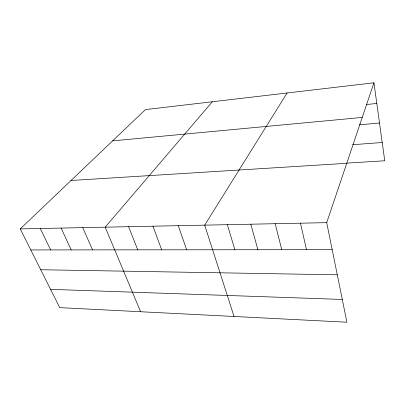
<?xml version="1.0" encoding="UTF-8"?>
<svg xmlns="http://www.w3.org/2000/svg" width="405" height="405" viewBox="0 0 405 405"><rect width="100%" height="100%" fill="white"/><g stroke="black" fill="none" stroke-linecap="round" stroke-linejoin="round"><path stroke-width="0.61" d="M326.708 222.654L373.936 82.797L145.425 109.608L20.25 228.906L59.732 307.638L346.908 322.203L326.708 222.654L20.25 228.906M287.104 92.988L204.702 225.145L234.055 316.477M212.331 101.761L105.214 227.17L140.591 311.739M366.267 104.541L376.802 103.462M112.62 140.874L362.242 117.43M359.346 124.816L379.515 123.019M352.801 144.706L382.214 142.494M346.371 163.159L384.75 160.765L373.936 82.797M71.052 180.488L346.751 163.306M30.795 249.936L332.191 249.667M40.728 269.735L337.294 274.813M50.554 289.342L342.291 299.447M40.308 228.496L50.63 249.92M61.125 228.071L71.199 249.9M82.747 227.63L92.543 249.88M128.588 226.694L137.746 249.839M152.923 226.198L161.701 249.819M178.271 225.681L186.639 249.799M227.357 224.679L234.859 249.753M250.832 224.203L257.894 249.733M275.182 223.707L281.758 249.713M300.459 223.19L306.509 249.693"/></g></svg>
